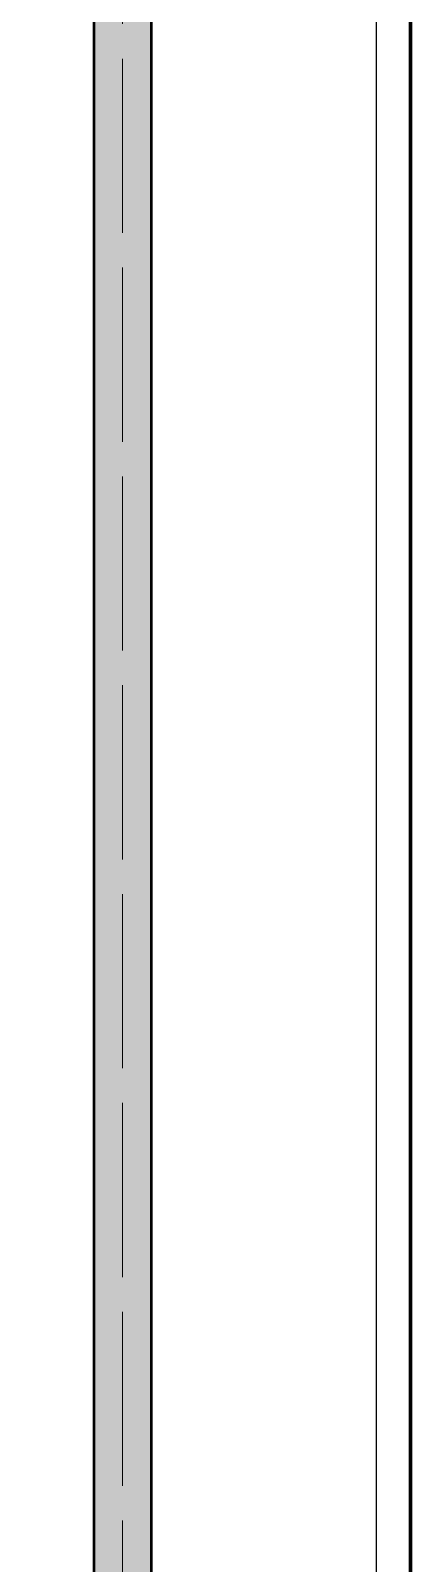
# Model space of a CAD drawing. Header units: metres. Extents: x 0 to 115, y 0 to 64.
# Drawn here: x 112.63 to 115.4, y 40.32 to 51.51 of the extents above; entities that cross this region are included whole.
import ezdxf

# ---------------------------------------------------------------- set-up
doc = ezdxf.new("R2010")
doc.units = ezdxf.units.M
doc.linetypes.add('DASHED', pattern=[1.524, 1.27, -0.254])
doc.layers.add('A-AREA', color=8, linetype='DASHED', lineweight=13, plot=False)
doc.layers.add('A-LAMINA', color=8, linetype='Continuous', lineweight=35)
doc.layers.add('A-MURO', color=7, linetype='Continuous', lineweight=50)
doc.layers.add('A-MURO-RELLENO', color=8, linetype='Continuous', lineweight=0, true_color=0x8d949b)

msp = doc.modelspace()

# ---------------------------------------------------------------- hatches: boundary and pattern name
at = {"layer": 'A-MURO-RELLENO', "true_color": 0x8d949b}
h = msp.add_hatch(color=8, dxfattribs=at)
h.dxf.hatch_style = 1
h.paths.add_polyline_path([(54.65, 54.14), (64.6, 54.14), (64.6, 34.5), (64.3, 34.5), (64.3, 34.2), (65.1, 34.2), (65.1, 34.5), (64.9, 34.5), (64.9, 54.14), (76, 54.14), (76, 51.2), (76.3, 51.2), (76.3, 54.14), (87.25, 54.14), (87.25, 34.5), (86.6, 34.5), (86.6, 34.2), (87.7, 34.2), (87.7, 34.5), (87.55, 34.5), (87.55, 54.14), (100.15, 54.14), (100.15, 37.9), (100.45, 37.9), (100.45, 54.14), (113.09, 54.14), (113.09, 34.56), (106.8, 34.56), (106.8, 34.14), (113.51, 34.14), (113.51, 54.56), (44.4, 54.56), (44.4, 54.14), (54.35, 54.14), (54.35, 34.5), (53.8, 34.5), (53.8, 34.2), (61.9, 34.2), (61.9, 34.5), (54.65, 34.5)])

# ---------------------------------------------------------------- linework, layer by layer
at = {"layer": 'A-AREA'}
msp.add_lwpolyline([(100.3, 54.35), (113.3, 54.35), (113.3, 34.35), (100.3, 34.35)], close=True, dxfattribs=at)
at = {"layer": 'A-LAMINA', "lineweight": 70}
msp.add_lwpolyline([(0.4, 64.5), (115.4, 64.5), (115.4, 0.4), (0.4, 0.4)], close=True, dxfattribs=at)
at = {"layer": 'A-LAMINA', "lineweight": 25}
msp.add_lwpolyline([(0.65, 64.25), (115.15, 64.25), (115.15, 0.65), (0.65, 0.65)], close=True, dxfattribs=at)
at = {"layer": 'A-MURO'}
msp.add_lwpolyline([(76.3, 54.14), (87.25, 54.14), (87.25, 34.5), (86.6, 34.5), (86.6, 34.2), (87.7, 34.2), (87.7, 34.5), (87.55, 34.5), (87.55, 54.14), (100.15, 54.14), (100.15, 37.9), (100.45, 37.9), (100.45, 54.14), (113.09, 54.14), (113.09, 34.56), (106.8, 34.56), (106.8, 34.14), (113.51, 34.14), (113.51, 54.56), (44.4, 54.56)], dxfattribs=at)

doc.saveas('drawing.dxf')
